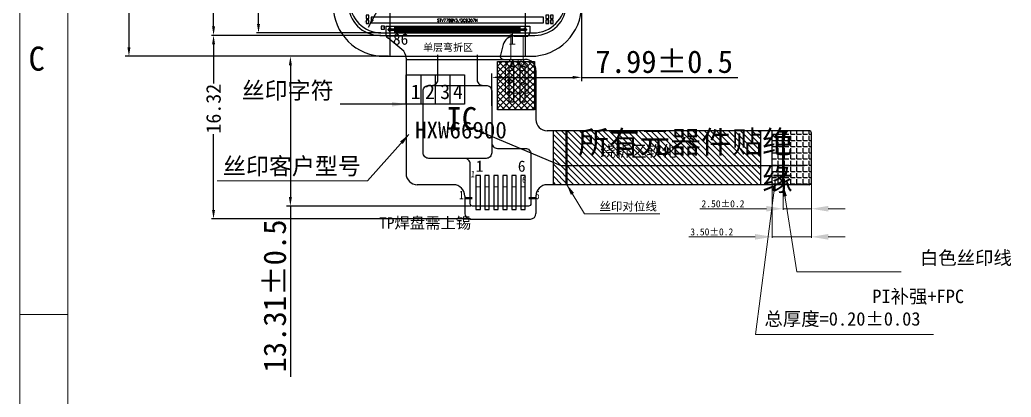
# Model space of a CAD drawing. Header units: inches. Extents: x 153 to 1143, y -4327 to -277.
# Drawn here: x 874.2 to 962.5, y -374.2 to -340.7 of the extents above; entities that cross this region are included whole.
import ezdxf

# ---------------------------------------------------------------- set-up
doc = ezdxf.new("R2010")
doc.units = ezdxf.units.IN
doc.header["$MEASUREMENT"] = 0
for name, color, linetype in [('', 7, 'Continuous'), ('COVER LENS', 6, 'Continuous'), ('dim', 4, 'Continuous'), ('din', 6, 'Continuous'), ('FPC', 50, 'Continuous'), ('GATE.drawing', 3, 'Continuous'), ('LAYOUT.drawing', 3, 'Continuous'), ('LENS', 5, 'Continuous'), ('OUTLINE.drawing', 5, 'Continuous')]:
    doc.layers.add(name, color=color, linetype=linetype)
doc.layers.add('BLU', color=2, linetype='Continuous', lineweight=5)
doc.layers.add('CoverLens', color=6, linetype='Continuous', lineweight=13)
doc.styles.add('NOTE', font='ROMANS.shx', dxfattribs={"width": 0.8, "bigfont": 'EXTFONT.shx'})
doc.styles.add('RD', font='ROMAND.shx', dxfattribs={"width": 0.8})
doc.styles.get("Standard").update_dxf_attribs({"font": 'txt', "bigfont": 'gbcbig.shx'})
doc.styles.add('STYLE1', font='SimSun.ttf')
doc.styles.add('TITLE', font='arial.ttf')
doc.styles.add('宋体', font='SimSun.ttf')
doc.styles.add('新宋体', font='NSimSun.ttf', dxfattribs={"oblique": 5})
doc.styles.add('汉字', font='SimSun.ttf')
doc.dimstyles.new('ISO-25$0', dxfattribs={"dimscale": 0.5, "dimtxt": 2, "dimasz": 3, "dimexe": 0.2, "dimexo": 0.1, "dimgap": 0.2, "dimtad": 1, "dimzin": 1, "dimdsep": 46, "dimtxsty": 'Standard', "dimcen": 2.5, "dimclrd": 3, "dimclre": 3, "dimclrt": 3, "dimadec": 0, "dimazin": 0, "dimtfac": 1, "dimtmove": 0, "dimatfit": 0, "dimfxl": 0.8, "dimlwd": 13, "dimlwe": 13, "dimarcsym": 0})
doc.dimstyles.new('ISO-25$7', dxfattribs={"dimscale": 0.5, "dimtxt": 2.5, "dimasz": 2, "dimexe": 0.65, "dimexo": 0, "dimtad": 0, "dimdsep": 46, "dimtxsty": 'TITLE', "dimcen": 1.6, "dimclrd": 7, "dimclre": 73, "dimclrt": 7, "dimazin": 0, "dimtfac": 1, "dimtofl": 0, "dimtmove": 0, "dimatfit": 0, "dimfxl": 1, "dimtolj": 1, "dimlwd": 9, "dimlwe": 9, "dimarcsym": 0})
doc.dimstyles.get("Standard").update_dxf_attribs({"dimtxt": 0.18, "dimasz": 0.18, "dimexe": 0.18, "dimexo": 0.0625, "dimgap": 0.09, "dimtad": 0, "dimtih": 1, "dimtoh": 1, "dimdec": 4, "dimzin": 0, "dimdsep": 46, "dimtxsty": 'Standard', "dimcen": 0.09, "dimadec": 0, "dimazin": 0, "dimtfac": 1, "dimtdec": 4, "dimtofl": 0, "dimtmove": 0, "dimatfit": 3, "dimfxl": 1, "dimtolj": 1, "dimtzin": 0, "dimarcsym": 0})
doc.dimstyles.new('STANDARD$7', dxfattribs={"dimtxt": 1.5, "dimasz": 1.25, "dimexe": 0.25, "dimexo": 0.25, "dimgap": 0.25, "dimtad": 0, "dimzin": 0, "dimdsep": 46, "dimtxsty": 'NOTE', "dimcen": 0.5, "dimclrd": 256, "dimclre": 5, "dimclrt": 256, "dimazin": 0, "dimtfac": 1, "dimtmove": 0, "dimatfit": 1, "dimfxl": 1, "dimtolj": 1, "dimtzin": 0, "dimarcsym": 1})
doc.dimstyles.new('YH', dxfattribs={"dimtxt": 1.2, "dimasz": 0.8, "dimexe": 0.35, "dimexo": 0.35, "dimgap": 0.3, "dimtad": 1, "dimzin": 9, "dimdsep": 46, "dimtxsty": '宋体', "dimcen": 0, "dimazin": 2, "dimtfac": 1, "dimtmove": 0, "dimatfit": 3, "dimfxl": 1, "dimarcsym": 0})

# ---------------------------------------------------------------- blocks, each defined once
blk = doc.blocks.new('*D40')
at = {"color": 3, "lineweight": -2, "transparency": 16777216}
for p, q in [((906.365, -342.063), (891.29, -342.063)), ((891.47, -342.863), (891.47, -346.33)), ((891.47, -357.578), (891.47, -350.832)), ((914.329, -358.378), (891.29, -358.378))]:
    blk.add_line(p, q, dxfattribs=at)
at = {"color": 3, "transparency": 16777216}
for points in [[(891.336, -342.863), (891.603, -342.863), (891.47, -342.063)], [(891.336, -357.578), (891.603, -357.578), (891.47, -358.378)]]:
    blk.add_solid(points, dxfattribs=at)
at = {"layer": 'Defpoints', "color": 0, "transparency": 16777216}
for p in [(906.428, -342.063), (891.47, -358.378), (914.392, -358.378)]:
    blk.add_point(p, dxfattribs=at)
at = {"color": 3, "transparency": 16777216, "insert": (891.47, -348.581), "char_height": 1.3, "attachment_point": 5, "rotation": 90, "style": '宋体'}
blk.add_mtext('\\A1;16.32', dxfattribs=at)
blk = doc.blocks.new('*D43')
at = {"color": 3, "lineweight": -2, "transparency": 16777216}
for p, q in [((906.654, -305.763), (891.29, -305.763)), ((891.47, -306.563), (891.47, -318.823)), ((891.47, -341.263), (891.47, -329.002)), ((906.365, -342.063), (891.29, -342.063))]:
    blk.add_line(p, q, dxfattribs=at)
at = {"color": 3, "transparency": 16777216}
for points in [[(891.336, -306.563), (891.603, -306.563), (891.47, -305.763)], [(891.336, -341.263), (891.603, -341.263), (891.47, -342.063)]]:
    blk.add_solid(points, dxfattribs=at)
at = {"layer": 'Defpoints', "color": 0, "transparency": 16777216}
for p in [(906.717, -305.763), (891.47, -342.063), (906.428, -342.063)]:
    blk.add_point(p, dxfattribs=at)
at = {"color": 3, "transparency": 16777216, "insert": (891.47, -323.913), "char_height": 1.3, "attachment_point": 5, "rotation": 90, "style": '宋体'}
blk.add_mtext('\\A1;{\\H0.8x;36.30%%P0.1(BL)}', dxfattribs=at)
blk = doc.blocks.new('*D44')
at = {"color": 3, "lineweight": -2, "transparency": 16777216}
for p, q in [((906.412, -305.862), (895.29, -305.862)), ((895.47, -306.662), (895.47, -320.858)), ((895.47, -341.044), (895.47, -326.848)), ((906.365, -341.844), (895.29, -341.844))]:
    blk.add_line(p, q, dxfattribs=at)
at = {"color": 3, "transparency": 16777216}
for points in [[(895.337, -306.662), (895.604, -306.662), (895.47, -305.862)], [(895.337, -341.044), (895.604, -341.044), (895.47, -341.844)]]:
    blk.add_solid(points, dxfattribs=at)
at = {"layer": 'Defpoints', "color": 0, "transparency": 16777216}
for p in [(906.474, -305.862), (895.47, -341.844), (906.428, -341.844)]:
    blk.add_point(p, dxfattribs=at)
at = {"color": 3, "transparency": 16777216, "insert": (895.47, -323.853), "char_height": 1.3, "attachment_point": 5, "rotation": 90, "style": '宋体'}
blk.add_mtext('\\A1;{\\H0.8x;35.98LCD}', dxfattribs=at)
blk = doc.blocks.new('et_pad')
at = {"layer": 'GATE.drawing', "color": 3}
blk.add_lwpolyline([(-0.125, -0.15), (0.125, -0.15), (0.125, 0.15), (-0.125, 0.15), (-0.125, -0.15)], close=True, dxfattribs=at)
blk = doc.blocks.new('plg_left')
at = {"layer": 'OUTLINE.drawing'}
blk.add_lwpolyline([(0.07863, 1.57643), (0.32863, 1.57643), (0.32863, 1.87643), (0.07863, 1.87643), (0.07863, 1.57643)], close=True, dxfattribs=at)
for p in [(0.20363, 1.72643), (0.20363, 1.27643)]:
    blk.add_blockref('et_pad', p)
at = {"rotation": 90}
blk.add_blockref('et_pad', (1.56653, 0.77143), dxfattribs=at)
blk = doc.blocks.new('plg_right')
at = {"row_count": 2, "column_count": 2, "row_spacing": 0.45, "column_spacing": 0.4}
blk.add_blockref('et_pad', (-0.04479, -0.06656), dxfattribs=at)
blk = doc.blocks.new('A$C1F9D72D8')
at = {"layer": '', "color": 4}
blk.add_lwpolyline([(-7.6775, -18.006), (7.6775, -18.006), (7.6775, -17.493), (-7.6775, -17.493)], close=True, dxfattribs=at)
at = {"layer": '', "color": 6}
for points in [[(-5.56, -18.806), (-5.49, -18.806), (-5.49, -18.406), (-5.56, -18.406)], [(-5.43, -18.806), (-5.36, -18.806), (-5.36, -18.406), (-5.43, -18.406)], [(-5.3, -18.806), (-5.23, -18.806), (-5.23, -18.406), (-5.3, -18.406)], [(-5.17, -18.806), (-5.1, -18.806), (-5.1, -18.406), (-5.17, -18.406)], [(-5.04, -18.806), (-4.97, -18.806), (-4.97, -18.406), (-5.04, -18.406)], [(-4.91, -18.806), (-4.84, -18.806), (-4.84, -18.406), (-4.91, -18.406)], [(-4.78, -18.806), (-4.71, -18.806), (-4.71, -18.406), (-4.78, -18.406)], [(-4.65, -18.806), (-4.58, -18.806), (-4.58, -18.406), (-4.65, -18.406)], [(-4.52, -18.806), (-4.45, -18.806), (-4.45, -18.406), (-4.52, -18.406)], [(-4.39, -18.806), (-4.32, -18.806), (-4.32, -18.406), (-4.39, -18.406)], [(-4.26, -18.806), (-4.19, -18.806), (-4.19, -18.406), (-4.26, -18.406)], [(-4.13, -18.806), (-4.06, -18.806), (-4.06, -18.406), (-4.13, -18.406)], [(-4, -18.806), (-3.93, -18.806), (-3.93, -18.406), (-4, -18.406)], [(-3.87, -18.806), (-3.8, -18.806), (-3.8, -18.406), (-3.87, -18.406)], [(-3.74, -18.806), (-3.67, -18.806), (-3.67, -18.406), (-3.74, -18.406)], [(-3.61, -18.806), (-3.54, -18.806), (-3.54, -18.406), (-3.61, -18.406)], [(-3.48, -18.806), (-3.41, -18.806), (-3.41, -18.406), (-3.48, -18.406)], [(-3.35, -18.806), (-3.28, -18.806), (-3.28, -18.406), (-3.35, -18.406)], [(-3.22, -18.806), (-3.15, -18.806), (-3.15, -18.406), (-3.22, -18.406)], [(-3.09, -18.806), (-3.02, -18.806), (-3.02, -18.406), (-3.09, -18.406)], [(-2.96, -18.806), (-2.89, -18.806), (-2.89, -18.406), (-2.96, -18.406)], [(-2.83, -18.806), (-2.76, -18.806), (-2.76, -18.406), (-2.83, -18.406)], [(-2.7, -18.806), (-2.63, -18.806), (-2.63, -18.406), (-2.7, -18.406)], [(-2.57, -18.806), (-2.5, -18.806), (-2.5, -18.406), (-2.57, -18.406)], [(-2.44, -18.806), (-2.37, -18.806), (-2.37, -18.406), (-2.44, -18.406)], [(-2.31, -18.806), (-2.24, -18.806), (-2.24, -18.406), (-2.31, -18.406)], [(-2.18, -18.806), (-2.11, -18.806), (-2.11, -18.406), (-2.18, -18.406)], [(-2.05, -18.806), (-1.98, -18.806), (-1.98, -18.406), (-2.05, -18.406)], [(-1.92, -18.806), (-1.85, -18.806), (-1.85, -18.406), (-1.92, -18.406)], [(-1.79, -18.806), (-1.72, -18.806), (-1.72, -18.406), (-1.79, -18.406)], [(-1.66, -18.806), (-1.59, -18.806), (-1.59, -18.406), (-1.66, -18.406)], [(-1.53, -18.806), (-1.46, -18.806), (-1.46, -18.406), (-1.53, -18.406)], [(-1.4, -18.806), (-1.33, -18.806), (-1.33, -18.406), (-1.4, -18.406)], [(-1.27, -18.806), (-1.2, -18.806), (-1.2, -18.406), (-1.27, -18.406)], [(-1.14, -18.806), (-1.07, -18.806), (-1.07, -18.406), (-1.14, -18.406)], [(-1.01, -18.806), (-0.94, -18.806), (-0.94, -18.406), (-1.01, -18.406)], [(-0.88, -18.806), (-0.81, -18.806), (-0.81, -18.406), (-0.88, -18.406)], [(-0.75, -18.806), (-0.68, -18.806), (-0.68, -18.406), (-0.75, -18.406)], [(-0.62, -18.806), (-0.55, -18.806), (-0.55, -18.406), (-0.62, -18.406)], [(-0.49, -18.806), (-0.42, -18.806), (-0.42, -18.406), (-0.49, -18.406)], [(-0.36, -18.806), (-0.29, -18.806), (-0.29, -18.406), (-0.36, -18.406)], [(-0.23, -18.806), (-0.16, -18.806), (-0.16, -18.406), (-0.23, -18.406)], [(-0.1, -18.806), (-0.03, -18.806), (-0.03, -18.406), (-0.1, -18.406)], [(0.03, -18.806), (0.1, -18.806), (0.1, -18.406), (0.03, -18.406)], [(0.16, -18.806), (0.23, -18.806), (0.23, -18.406), (0.16, -18.406)], [(0.29, -18.806), (0.36, -18.806), (0.36, -18.406), (0.29, -18.406)], [(0.42, -18.806), (0.49, -18.806), (0.49, -18.406), (0.42, -18.406)], [(0.55, -18.806), (0.62, -18.806), (0.62, -18.406), (0.55, -18.406)], [(0.68, -18.806), (0.75, -18.806), (0.75, -18.406), (0.68, -18.406)], [(0.81, -18.806), (0.88, -18.806), (0.88, -18.406), (0.81, -18.406)], [(0.94, -18.806), (1.01, -18.806), (1.01, -18.406), (0.94, -18.406)], [(1.07, -18.806), (1.14, -18.806), (1.14, -18.406), (1.07, -18.406)], [(1.2, -18.806), (1.27, -18.806), (1.27, -18.406), (1.2, -18.406)], [(1.33, -18.806), (1.4, -18.806), (1.4, -18.406), (1.33, -18.406)], [(1.46, -18.806), (1.53, -18.806), (1.53, -18.406), (1.46, -18.406)], [(1.59, -18.806), (1.66, -18.806), (1.66, -18.406), (1.59, -18.406)], [(1.72, -18.806), (1.79, -18.806), (1.79, -18.406), (1.72, -18.406)], [(1.85, -18.806), (1.92, -18.806), (1.92, -18.406), (1.85, -18.406)], [(1.98, -18.806), (2.05, -18.806), (2.05, -18.406), (1.98, -18.406)], [(2.11, -18.806), (2.18, -18.806), (2.18, -18.406), (2.11, -18.406)], [(2.24, -18.806), (2.31, -18.806), (2.31, -18.406), (2.24, -18.406)], [(2.37, -18.806), (2.44, -18.806), (2.44, -18.406), (2.37, -18.406)], [(2.5, -18.806), (2.57, -18.806), (2.57, -18.406), (2.5, -18.406)], [(2.63, -18.806), (2.7, -18.806), (2.7, -18.406), (2.63, -18.406)], [(2.76, -18.806), (2.83, -18.806), (2.83, -18.406), (2.76, -18.406)], [(2.89, -18.806), (2.96, -18.806), (2.96, -18.406), (2.89, -18.406)], [(3.02, -18.806), (3.09, -18.806), (3.09, -18.406), (3.02, -18.406)], [(3.15, -18.806), (3.22, -18.806), (3.22, -18.406), (3.15, -18.406)], [(3.28, -18.806), (3.35, -18.806), (3.35, -18.406), (3.28, -18.406)], [(3.41, -18.806), (3.48, -18.806), (3.48, -18.406), (3.41, -18.406)], [(3.54, -18.806), (3.61, -18.806), (3.61, -18.406), (3.54, -18.406)], [(3.67, -18.806), (3.74, -18.806), (3.74, -18.406), (3.67, -18.406)], [(3.8, -18.806), (3.87, -18.806), (3.87, -18.406), (3.8, -18.406)], [(3.93, -18.806), (4, -18.806), (4, -18.406), (3.93, -18.406)], [(4.06, -18.806), (4.13, -18.806), (4.13, -18.406), (4.06, -18.406)], [(4.19, -18.806), (4.26, -18.806), (4.26, -18.406), (4.19, -18.406)], [(4.32, -18.806), (4.39, -18.806), (4.39, -18.406), (4.32, -18.406)], [(4.45, -18.806), (4.52, -18.806), (4.52, -18.406), (4.45, -18.406)], [(4.58, -18.806), (4.65, -18.806), (4.65, -18.406), (4.58, -18.406)], [(4.71, -18.806), (4.78, -18.806), (4.78, -18.406), (4.71, -18.406)], [(4.84, -18.806), (4.91, -18.806), (4.91, -18.406), (4.84, -18.406)], [(4.97, -18.806), (5.04, -18.806), (5.04, -18.406), (4.97, -18.406)], [(5.1, -18.806), (5.17, -18.806), (5.17, -18.406), (5.1, -18.406)], [(5.23, -18.806), (5.3, -18.806), (5.3, -18.406), (5.23, -18.406)], [(5.36, -18.806), (5.43, -18.806), (5.43, -18.406), (5.36, -18.406)], [(5.49, -18.806), (5.56, -18.806), (5.56, -18.406), (5.49, -18.406)]]:
    blk.add_lwpolyline(points, close=True, dxfattribs=at)
at = {"layer": 'LAYOUT.drawing', "color": 6}
blk.add_line((-6.7446, -18.906), (6.7446, -18.906), dxfattribs=at)
for centre, start, end in [((-6.7446, -16.056), 180, 270), ((6.7446, -16.056), 270, 0)]:
    blk.add_arc(centre, 2.85, start, end, dxfattribs=at)
at = {"layer": 'OUTLINE.drawing', "color": 6}
for points in [[(-5.96, -18.456), (-6.06, -18.456), (-6.06, -18.556), (-6.16, -18.556), (-6.16, -18.656), (-6.06, -18.656), (-6.06, -18.756), (-5.96, -18.756), (-5.96, -18.656), (-5.56, -18.656), (-5.56, -18.556), (-5.96, -18.556), (-5.96, -18.456)], [(5.96, -18.456), (6.06, -18.456), (6.06, -18.556), (6.16, -18.556), (6.16, -18.656), (6.06, -18.656), (6.06, -18.756), (5.96, -18.756), (5.96, -18.656), (5.56, -18.656), (5.56, -18.556), (5.96, -18.556), (5.96, -18.456)]]:
    blk.add_lwpolyline(points, close=True, dxfattribs=at)
at = {"color": 6}
for name, p in [('plg_left', (-8.20613, -19.20243)), ('plg_right', (8.04729, -17.85944))]:
    blk.add_blockref(name, p, dxfattribs=at)
at = {"layer": '', "color": 0, "char_height": 1, "width": 0.3898545, "attachment_point": 1}
for s, insert in [('{\\fSimSun|b0|i0|c134|p2;86}', (-5.73296, -18.95543)), ('{\\fSimSun|b0|i0|c134|p2;1}', (4.53408, -18.95543))]:
    blk.add_mtext(s, dxfattribs=dict(at, insert=insert))
at = {"color": 6, "linetype": 'Continuous', "attachment_point": 1}
for s, insert, char_height in [('{\\C1;STV7789V3/}GC9307N', (-1.80792, -17.65838), 0.25), ('\\fMicrosoft YaHei|b0|i0|c134|p0;VCOM', (-8.28665, -17.86192), 0.13), ('\\fMicrosoft YaHei|b0|i0|c134|p0;sw', (-6.74904, -18.35009), 0.13), ('\\fMicrosoft YaHei|b0|i0|c134|p0;DR', (7.89102, -17.86605), 0.13), ('\\fMicrosoft YaHei|b0|i0|c134|p0;DB', (8.29419, -17.85954), 0.13)]:
    blk.add_mtext(s, dxfattribs=dict(at, insert=insert, char_height=char_height))
blk = doc.blocks.new('A$C39B32D12')
at = {"layer": 'BLU', "color": 0, "lineweight": 5}
for p, q in [((-0.3, 3.056), (-0.3, 5.13)), ((0.8, 3.056), (0.8, 5.13)), ((-0.638, 2.586), (-0.512, 2.74)), ((1.138, 2.586), (0.912, 2.74)), ((-0.75, 2.27), (-0.75, 0)), ((-0.45, 1.2), (-0.45, 2)), ((-0.45, 2), (-0.05, 2)), ((-0.05, 2), (-0.05, 1.2)), ((0.55, 2), (0.95, 2)), ((0.55, 1), (0.55, 2)), ((0.95, 2), (0.95, 1)), ((1.25, 2.27), (1.25, 0)), ((-0.45, 0.9), (-0.45, 0.15)), ((-0.05, 0.9), (-0.05, 0.15)), ((0.55, 0.15), (0.55, 0.7)), ((0.875, 0), (1.25, 0)), ((0.95, 0.7), (0.95, 0.15)), ((-0.75, 0), (-0.375, 0))]:
    blk.add_line(p, q, dxfattribs=at)
at = {"layer": 'BLU', "color": 0, "lineweight": 5, "ltscale": 2}
blk.add_lwpolyline([(0.625, 0), (-0.125, 0)], dxfattribs=at)
at = {"layer": 'BLU', "color": 0, "lineweight": 5}
for centre in [(-0.25, 1.05), (0.75, 0.85)]:
    blk.add_circle(centre, 0.125, dxfattribs=at)
for centre, radius, start, end in [((-0.913, 3.239), 0.64, 308.80342, 343.36404), ((1.3, 3.056), 0.5, 180, 219.15389), ((-0.25, 2.27), 0.5, 140.84611, 180), ((0.75, 2.27), 0.5, 0, 39.15389), ((-0.25, 1.05), 0.25, 143.1301, 216.8699), ((-0.25, 1.05), 0.25, 323.1301, 36.8699), ((0.75, 0.85), 0.25, 143.1301, 216.8699), ((0.75, 0.85), 0.25, 323.1301, 36.8699), ((-0.25, 0), 0.25, 143.1301, 180), ((-0.25, 0), 0.125, 0, 180), ((-0.25, 0), 0.25, 0, 36.8699), ((0.75, 0), 0.25, 143.1301, 180), ((0.75, 0), 0.125, 0, 180), ((0.75, 0), 0.25, 0, 36.8699)]:
    blk.add_arc(centre, radius, start, end, dxfattribs=at)
at = {"layer": 'BLU', "color": 0, "lineweight": 5, "style": '宋体'}
for s, p in [('A', (-0.356, 2.255)), ('K', (0.263, 2.252))]:
    blk.add_text(s, height=0.694, dxfattribs=at).set_placement(p)
blk = doc.blocks.new('A$C644366BB')
at = {"color": 0}
blk.add_line((-6.9, -19.125), (6.9, -19.125), dxfattribs=at)
for centre, start, end in [((-6.9, -16.325), 180, 270), ((6.9, -16.325), 270, 0)]:
    blk.add_arc(centre, 2.8, start, end, dxfattribs=at)
blk = doc.blocks.new('*D36')
at = {"layer": 'Defpoints', "color": 0, "transparency": 16777216}
for p in [(941.172, -355.338), (944.672, -355.146), (944.672, -359.977)]:
    blk.add_point(p, dxfattribs=at)
at = {"layer": 'dim', "color": 3, "lineweight": 13, "transparency": 16777216}
for p, q in [((941.172, -355.388), (941.172, -360.077)), ((944.672, -355.196), (944.672, -360.077)), ((939.672, -359.977), (933.755, -359.977)), ((944.672, -359.977), (941.172, -359.977)), ((946.172, -359.977), (947.672, -359.977))]:
    blk.add_line(p, q, dxfattribs=at)
at = {"layer": 'dim', "color": 3, "transparency": 16777216}
for points in [[(939.672, -359.727), (939.672, -360.227), (941.172, -359.977)], [(946.172, -359.727), (946.172, -360.227), (944.672, -359.977)]]:
    blk.add_solid(points, dxfattribs=at)
at = {"layer": 'dim', "color": 3, "transparency": 16777216, "insert": (935.812, -359.54), "char_height": 1, "attachment_point": 5, "style": '宋体'}
blk.add_mtext('{\\H0.625x;3.50%%P0.2}', dxfattribs=at)
blk = doc.blocks.new('*D37')
at = {"layer": 'Defpoints', "color": 0, "transparency": 16777216}
for p in [(942.172, -355.338), (944.672, -355.146), (944.672, -357.478)]:
    blk.add_point(p, dxfattribs=at)
at = {"layer": 'dim', "color": 3, "lineweight": 13, "transparency": 16777216}
for p, q in [((942.172, -355.388), (942.172, -357.578)), ((944.672, -355.196), (944.672, -357.578)), ((940.672, -357.478), (934.747, -357.478)), ((944.672, -357.478), (942.172, -357.478)), ((946.172, -357.478), (947.672, -357.478))]:
    blk.add_line(p, q, dxfattribs=at)
at = {"layer": 'dim', "color": 3, "transparency": 16777216}
for points in [[(940.672, -357.228), (940.672, -357.728), (942.172, -357.478)], [(946.172, -357.228), (946.172, -357.728), (944.672, -357.478)]]:
    blk.add_solid(points, dxfattribs=at)
at = {"layer": 'dim', "color": 3, "transparency": 16777216, "insert": (936.808, -357.041), "char_height": 1, "attachment_point": 5, "style": '宋体'}
blk.add_mtext('{\\H0.625x;2.50%%P0.2}', dxfattribs=at)
blk = doc.blocks.new('*D55')
at = {"layer": 'Defpoints', "color": 0, "transparency": 16777216}
for p in [(907.439, -301.953), (883.941, -343.923), (907.4, -343.923)]:
    blk.add_point(p, dxfattribs=at)
at = {"layer": 'dim', "color": 0, "lineweight": -2, "transparency": 16777216}
for p, q in [((907.089, -301.953), (883.591, -301.953)), ((883.941, -302.753), (883.941, -343.123)), ((907.05, -343.923), (883.591, -343.923))]:
    blk.add_line(p, q, dxfattribs=at)
at = {"layer": 'dim', "color": 0, "transparency": 16777216}
for points in [[(883.807, -302.753), (884.074, -302.753), (883.941, -301.953)], [(883.807, -343.123), (884.074, -343.123), (883.941, -343.923)]]:
    blk.add_solid(points, dxfattribs=at)
at = {"layer": 'dim', "color": 0, "transparency": 16777216, "insert": (882.563, -322.938), "char_height": 2, "attachment_point": 5, "rotation": 90, "style": '宋体'}
blk.add_mtext('41.97%%P0.05 OD', dxfattribs=at)
blk = doc.blocks.new('*D58')
at = {"layer": 'Defpoints', "color": 0, "transparency": 16777216}
for p in [(907.4, -343.923), (898.309, -357.238), (914.713, -357.238)]:
    blk.add_point(p, dxfattribs=at)
at = {"layer": 'dim', "color": 0, "lineweight": -2, "transparency": 16777216}
for p, q in [((907.05, -343.923), (897.959, -343.923)), ((898.309, -344.723), (898.309, -356.438)), ((914.363, -357.238), (897.959, -357.238)), ((898.309, -357.238), (898.309, -372.436))]:
    blk.add_line(p, q, dxfattribs=at)
at = {"layer": 'dim', "color": 0, "transparency": 16777216}
for points in [[(898.175, -344.723), (898.442, -344.723), (898.309, -343.923)], [(898.175, -356.438), (898.442, -356.438), (898.309, -357.238)]]:
    blk.add_solid(points, dxfattribs=at)
at = {"layer": 'dim', "color": 0, "transparency": 16777216, "insert": (896.931, -365.237), "char_height": 2, "attachment_point": 5, "rotation": 90, "style": '宋体'}
blk.add_mtext('13.31%%P0.5', dxfattribs=at)
blk = doc.blocks.new('*D59')
at = {"layer": 'Defpoints', "color": 0, "transparency": 16777216}
for p in [(924.221, -337.375), (924.221, -345.794), (916.23, -348.67)]:
    blk.add_point(p, dxfattribs=at)
at = {"layer": 'dim', "color": 0, "lineweight": -2, "transparency": 16777216}
for p, q in [((924.221, -337.725), (924.221, -346.144)), ((916.23, -348.32), (916.23, -345.444)), ((917.03, -345.794), (923.421, -345.794)), ((924.221, -345.794), (938.135, -345.794))]:
    blk.add_line(p, q, dxfattribs=at)
at = {"layer": 'dim', "color": 0, "transparency": 16777216}
for points in [[(917.03, -345.661), (917.03, -345.928), (916.23, -345.794)], [(923.421, -345.661), (923.421, -345.928), (924.221, -345.794)]]:
    blk.add_solid(points, dxfattribs=at)
at = {"layer": 'dim', "color": 0, "transparency": 16777216, "insert": (931.578, -344.416), "char_height": 2, "attachment_point": 5, "style": '宋体'}
blk.add_mtext('7.99%%P0.5', dxfattribs=at)

msp = doc.modelspace()

# ---------------------------------------------------------------- hatches: boundary and pattern name
h = msp.add_hatch()
h.set_pattern_fill('ANSI37', color=2, scale=3, style=0)
h.set_pattern_definition([(45, (185.93477, 93.76116), (-0.26516504, 0.26516504), []), (135, (185.93477, 93.76116), (-0.26516504, -0.26516504), [])])
h.paths.add_polyline_path([(920.044, -344.385), (916.742, -344.385), (916.742, -348.67), (920.044, -348.67)])
h = msp.add_hatch()
h.set_pattern_fill('ANGLE', color=4, scale=2, style=0)
h.set_pattern_definition([(0, (697.5324, -2.15337), (0, 0.55), [0.4, -0.15]), (90, (697.5324, -2.15337), (-0.55, 3e-17), [0.4, -0.15])])
h.paths.add_polyline_path([(944.472, -350.546, -0.414214), (944.672, -350.746), (944.672, -355.146, -0.414214), (944.472, -355.346), (941.172, -355.346), (941.172, -350.546)])
at = {"layer": 'din'}
h = msp.add_hatch(dxfattribs=at)
h.set_pattern_fill('ANSI31', color=30, scale=3, style=0)
h.set_pattern_definition([(135, (1191.1174, 2.32987), (0.26516504, 0.26516504), [])])
h.paths.add_polyline_path([(940.172, -350.546), (940.172, -355.346), (921.681, -355.346), (921.681, -350.546)])
h.paths.add_polyline_path([(933.115, -351.608), (925.638, -351.608), (925.638, -353.419), (933.115, -353.419)], flags=24)

# ---------------------------------------------------------------- linework, layer by layer
at = {"layer": '', "color": 0}
for p, q in [((909.906, -345.583), (909.906, -348.183)), ((911.206, -345.583), (911.206, -348.183)), ((912.506, -345.583), (912.506, -348.183))]:
    msp.add_line(p, q, dxfattribs=at)
at = {"layer": '', "color": 6}
for points in [[(917.766, -344.791), (918.166, -344.791), (918.166, -347.991), (917.766, -347.991)], [(918.766, -344.791), (919.166, -344.791), (919.166, -347.991), (918.766, -347.991)]]:
    msp.add_lwpolyline(points, close=True, dxfattribs=at)
at = {"layer": '', "color": 0}
msp.add_lwpolyline([(908.606, -345.583), (913.806, -345.583), (913.806, -348.183), (908.606, -348.183)], close=True, dxfattribs=at)
at = {"lineweight": 0}
for p, q in [((874.229, -456.739), (874.229, -277.021)), ((878.508, -452.46), (878.508, -281.3)), ((878.508, -281.3), (878.508, -452.46)), ((878.508, -366.88), (874.229, -366.88)), ((876.932, -366.88), (874.229, -366.88)), ((878.365, -366.88), (876.932, -366.88))]:
    msp.add_line(p, q, dxfattribs=at)
at = {"color": 2}
msp.add_lwpolyline([(920.044, -348.67), (916.742, -348.67), (916.742, -344.385), (920.044, -344.385)], close=True, dxfattribs=at)
at = {"const_width": 0.2}
msp.add_lwpolyline([(922.872, -350.546), (922.872, -355.346)], dxfattribs=at)
at = {"color": 4}
msp.add_lwpolyline([(941.172, -355.346), (941.172, -350.546)], dxfattribs=at)
at = {"color": 0, "const_width": 0.2}
for points in [[(942.172, -355.346), (942.172, -350.546)], [(914.514, -356.532), (913.822, -356.532)], [(919.514, -356.532), (920.166, -356.532)]]:
    msp.add_lwpolyline(points, dxfattribs=at)
at = {"color": 1}
for points in [[(914.814, -357.532), (915.214, -357.532), (915.214, -354.532), (914.814, -354.532)], [(915.614, -357.532), (916.014, -357.532), (916.014, -354.532), (915.614, -354.532)], [(916.414, -357.532), (916.814, -357.532), (916.814, -354.532), (916.414, -354.532)], [(917.214, -357.532), (917.614, -357.532), (917.614, -354.532), (917.214, -354.532)], [(918.014, -357.532), (918.414, -357.532), (918.414, -354.532), (918.014, -354.532)], [(918.814, -357.532), (919.214, -357.532), (919.214, -354.532), (918.814, -354.532)]]:
    msp.add_lwpolyline(points, close=True, dxfattribs=at)
at = {"layer": 'BLU', "color": 0, "lineweight": 5}
for p, q in [((917.466, -344.921), (917.466, -347.191)), ((917.578, -344.605), (917.704, -344.451)), ((919.354, -344.605), (919.128, -344.451)), ((919.466, -344.921), (919.466, -347.191)), ((917.766, -345.991), (917.766, -345.191)), ((917.766, -345.191), (918.166, -345.191)), ((918.166, -345.191), (918.166, -345.991)), ((918.766, -345.191), (919.166, -345.191)), ((918.766, -346.191), (918.766, -345.191)), ((919.166, -345.191), (919.166, -346.191)), ((917.766, -346.291), (917.766, -347.041)), ((918.166, -346.291), (918.166, -347.041)), ((918.766, -347.041), (918.766, -346.491)), ((919.166, -346.491), (919.166, -347.041)), ((917.466, -347.191), (917.841, -347.191)), ((919.091, -347.191), (919.466, -347.191))]:
    msp.add_line(p, q, dxfattribs=at)
at = {"layer": 'BLU', "color": 0, "lineweight": 5, "ltscale": 2}
msp.add_lwpolyline([(918.841, -347.191), (918.091, -347.191)], dxfattribs=at)
at = {"layer": 'BLU', "color": 0, "lineweight": 5}
for centre in [(917.966, -346.141), (918.966, -346.341)]:
    msp.add_circle(centre, 0.125, dxfattribs=at)
for centre, radius, start, end in [((917.966, -344.921), 0.5, 140.84611, 180), ((917.303, -343.952), 0.64, 308.80342, 343.36404), ((919.516, -344.135), 0.5, 180, 219.15389), ((918.966, -344.921), 0.5, 0, 39.15389), ((917.966, -346.141), 0.25, 143.1301, 216.8699), ((917.966, -346.141), 0.25, 323.1301, 36.8699), ((918.966, -346.341), 0.25, 143.1301, 216.8699), ((918.966, -346.341), 0.25, 323.1301, 36.8699), ((917.966, -347.191), 0.25, 143.1301, 180), ((917.966, -347.191), 0.125, 0, 180), ((917.966, -347.191), 0.25, 0, 36.8699), ((918.966, -347.191), 0.25, 143.1301, 180), ((918.966, -347.191), 0.125, 0, 180), ((918.966, -347.191), 0.25, 0, 36.8699)]:
    msp.add_arc(centre, radius, start, end, dxfattribs=at)
at = {"layer": 'COVER LENS'}
for p, q in [((907.151, -339.284), (907.151, -343.923)), ((919.2, -339.284), (919.2, -343.923))]:
    msp.add_line(p, q, dxfattribs=at)
at = {"layer": 'CoverLens', "lineweight": -3}
msp.add_lwpolyline([(919.691, -301.953), (906.661, -301.953, 0.414214), (902.131, -306.483), (902.131, -339.393, 0.414214), (906.661, -343.923), (919.691, -343.923, 0.414214), (924.221, -339.393), (924.221, -306.483, 0.414214)], format="xyb", close=True, dxfattribs=at)
at = {"layer": 'din', "color": 30}
for p, q in [((906.797, -341.244), (919.617, -341.244)), ((906.797, -341.244), (906.797, -341.905)), ((919.617, -341.244), (919.617, -341.844)), ((918.232, -342.144), (906.858, -342.144)), ((908.236, -343.309), (906.983, -342.294)), ((918.218, -342.144), (919.317, -342.144)), ((917.255, -342.877), (916.995, -343.814)), ((908.606, -344.086), (908.606, -354.346)), ((908.606, -344.194), (917.547, -344.194)), ((917.285, -344.194), (919.166, -344.194)), ((920.166, -345.194), (920.166, -349.546)), ((944.472, -350.546), (921.166, -350.546)), ((921.681, -350.546), (921.681, -355.346)), ((944.672, -355.146), (944.672, -350.746)), ((912.822, -355.346), (909.606, -355.346)), ((944.472, -355.346), (921.166, -355.346)), ((913.822, -356.346), (913.822, -357.896)), ((920.166, -356.346), (920.166, -357.896)), ((914.322, -358.396), (919.666, -358.396))]:
    msp.add_line(p, q, dxfattribs=at)
for points in [[(907.212, -341.694), (907.112, -341.694), (907.112, -341.394), (907.212, -341.394)], [(907.612, -341.344), (907.682, -341.344), (907.682, -341.844), (907.612, -341.844)], [(907.742, -341.344), (907.812, -341.344), (907.812, -341.844), (907.742, -341.844)], [(907.872, -341.344), (907.942, -341.344), (907.942, -341.844), (907.872, -341.844)], [(908.002, -341.344), (908.072, -341.344), (908.072, -341.844), (908.002, -341.844)], [(908.132, -341.344), (908.202, -341.344), (908.202, -341.844), (908.132, -341.844)], [(908.262, -341.344), (908.332, -341.344), (908.332, -341.844), (908.262, -341.844)], [(908.392, -341.344), (908.462, -341.344), (908.462, -341.844), (908.392, -341.844)], [(908.522, -341.344), (908.592, -341.344), (908.592, -341.844), (908.522, -341.844)], [(908.652, -341.344), (908.722, -341.344), (908.722, -341.844), (908.652, -341.844)], [(908.782, -341.344), (908.852, -341.344), (908.852, -341.844), (908.782, -341.844)], [(908.912, -341.344), (908.982, -341.344), (908.982, -341.844), (908.912, -341.844)], [(909.042, -341.344), (909.112, -341.344), (909.112, -341.844), (909.042, -341.844)], [(909.172, -341.344), (909.242, -341.344), (909.242, -341.844), (909.172, -341.844)], [(909.302, -341.344), (909.372, -341.344), (909.372, -341.844), (909.302, -341.844)], [(909.432, -341.344), (909.502, -341.344), (909.502, -341.844), (909.432, -341.844)], [(909.562, -341.344), (909.632, -341.344), (909.632, -341.844), (909.562, -341.844)], [(909.692, -341.344), (909.762, -341.344), (909.762, -341.844), (909.692, -341.844)], [(909.822, -341.344), (909.892, -341.344), (909.892, -341.844), (909.822, -341.844)], [(909.952, -341.344), (910.022, -341.344), (910.022, -341.844), (909.952, -341.844)], [(910.082, -341.344), (910.152, -341.344), (910.152, -341.844), (910.082, -341.844)], [(910.212, -341.344), (910.282, -341.344), (910.282, -341.844), (910.212, -341.844)], [(910.342, -341.344), (910.412, -341.344), (910.412, -341.844), (910.342, -341.844)], [(910.472, -341.344), (910.542, -341.344), (910.542, -341.844), (910.472, -341.844)], [(910.602, -341.344), (910.672, -341.344), (910.672, -341.844), (910.602, -341.844)], [(910.732, -341.344), (910.802, -341.344), (910.802, -341.844), (910.732, -341.844)], [(910.862, -341.344), (910.932, -341.344), (910.932, -341.844), (910.862, -341.844)], [(910.992, -341.344), (911.062, -341.344), (911.062, -341.844), (910.992, -341.844)], [(911.122, -341.344), (911.192, -341.344), (911.192, -341.844), (911.122, -341.844)], [(911.252, -341.344), (911.322, -341.344), (911.322, -341.844), (911.252, -341.844)], [(911.382, -341.344), (911.452, -341.344), (911.452, -341.844), (911.382, -341.844)], [(911.512, -341.344), (911.582, -341.344), (911.582, -341.844), (911.512, -341.844)], [(911.642, -341.344), (911.712, -341.344), (911.712, -341.844), (911.642, -341.844)], [(911.772, -341.344), (911.842, -341.344), (911.842, -341.844), (911.772, -341.844)], [(911.902, -341.344), (911.972, -341.344), (911.972, -341.844), (911.902, -341.844)], [(912.032, -341.344), (912.102, -341.344), (912.102, -341.844), (912.032, -341.844)], [(912.162, -341.344), (912.232, -341.344), (912.232, -341.844), (912.162, -341.844)], [(912.292, -341.344), (912.362, -341.344), (912.362, -341.844), (912.292, -341.844)], [(912.422, -341.344), (912.492, -341.344), (912.492, -341.844), (912.422, -341.844)], [(912.552, -341.344), (912.622, -341.344), (912.622, -341.844), (912.552, -341.844)], [(912.682, -341.344), (912.752, -341.344), (912.752, -341.844), (912.682, -341.844)], [(912.812, -341.344), (912.882, -341.344), (912.882, -341.844), (912.812, -341.844)], [(912.942, -341.344), (913.012, -341.344), (913.012, -341.844), (912.942, -341.844)], [(913.072, -341.344), (913.142, -341.344), (913.142, -341.844), (913.072, -341.844)], [(913.202, -341.344), (913.272, -341.344), (913.272, -341.844), (913.202, -341.844)], [(913.332, -341.344), (913.402, -341.344), (913.402, -341.844), (913.332, -341.844)], [(913.462, -341.344), (913.532, -341.344), (913.532, -341.844), (913.462, -341.844)], [(913.592, -341.344), (913.662, -341.344), (913.662, -341.844), (913.592, -341.844)], [(913.722, -341.344), (913.792, -341.344), (913.792, -341.844), (913.722, -341.844)], [(913.852, -341.344), (913.922, -341.344), (913.922, -341.844), (913.852, -341.844)], [(913.982, -341.344), (914.052, -341.344), (914.052, -341.844), (913.982, -341.844)], [(914.112, -341.344), (914.182, -341.344), (914.182, -341.844), (914.112, -341.844)], [(914.242, -341.344), (914.312, -341.344), (914.312, -341.844), (914.242, -341.844)], [(914.372, -341.344), (914.442, -341.344), (914.442, -341.844), (914.372, -341.844)], [(914.502, -341.344), (914.572, -341.344), (914.572, -341.844), (914.502, -341.844)], [(914.632, -341.344), (914.702, -341.344), (914.702, -341.844), (914.632, -341.844)], [(914.762, -341.344), (914.832, -341.344), (914.832, -341.844), (914.762, -341.844)], [(914.892, -341.344), (914.962, -341.344), (914.962, -341.844), (914.892, -341.844)], [(915.022, -341.344), (915.092, -341.344), (915.092, -341.844), (915.022, -341.844)], [(915.152, -341.344), (915.222, -341.344), (915.222, -341.844), (915.152, -341.844)], [(915.282, -341.344), (915.352, -341.344), (915.352, -341.844), (915.282, -341.844)], [(915.412, -341.344), (915.482, -341.344), (915.482, -341.844), (915.412, -341.844)], [(915.542, -341.344), (915.612, -341.344), (915.612, -341.844), (915.542, -341.844)], [(915.672, -341.344), (915.742, -341.344), (915.742, -341.844), (915.672, -341.844)], [(915.802, -341.344), (915.872, -341.344), (915.872, -341.844), (915.802, -341.844)], [(915.932, -341.344), (916.002, -341.344), (916.002, -341.844), (915.932, -341.844)], [(916.062, -341.344), (916.132, -341.344), (916.132, -341.844), (916.062, -341.844)], [(916.192, -341.344), (916.262, -341.344), (916.262, -341.844), (916.192, -341.844)], [(916.322, -341.344), (916.392, -341.344), (916.392, -341.844), (916.322, -341.844)], [(916.452, -341.344), (916.522, -341.344), (916.522, -341.844), (916.452, -341.844)], [(916.582, -341.344), (916.652, -341.344), (916.652, -341.844), (916.582, -341.844)], [(916.712, -341.344), (916.782, -341.344), (916.782, -341.844), (916.712, -341.844)], [(916.842, -341.344), (916.912, -341.344), (916.912, -341.844), (916.842, -341.844)], [(916.972, -341.344), (917.042, -341.344), (917.042, -341.844), (916.972, -341.844)], [(917.102, -341.344), (917.172, -341.344), (917.172, -341.844), (917.102, -341.844)], [(917.232, -341.344), (917.302, -341.344), (917.302, -341.844), (917.232, -341.844)], [(917.362, -341.344), (917.432, -341.344), (917.432, -341.844), (917.362, -341.844)], [(917.492, -341.344), (917.562, -341.344), (917.562, -341.844), (917.492, -341.844)], [(917.622, -341.344), (917.692, -341.344), (917.692, -341.844), (917.622, -341.844)], [(917.752, -341.344), (917.822, -341.344), (917.822, -341.844), (917.752, -341.844)], [(917.882, -341.344), (917.952, -341.344), (917.952, -341.844), (917.882, -341.844)], [(918.012, -341.344), (918.082, -341.344), (918.082, -341.844), (918.012, -341.844)], [(918.142, -341.344), (918.212, -341.344), (918.212, -341.844), (918.142, -341.844)], [(918.272, -341.344), (918.342, -341.344), (918.342, -341.844), (918.272, -341.844)], [(918.402, -341.344), (918.472, -341.344), (918.472, -341.844), (918.402, -341.844)], [(918.532, -341.344), (918.602, -341.344), (918.602, -341.844), (918.532, -341.844)], [(918.662, -341.344), (918.732, -341.344), (918.732, -341.844), (918.662, -341.844)], [(919.232, -341.694), (919.132, -341.694), (919.132, -341.394), (919.232, -341.394)]]:
    msp.add_lwpolyline(points, close=True, dxfattribs=at)
for points in [[(907.612, -341.594), (907.012, -341.594), (907.012, -341.494), (907.612, -341.494)], [(918.732, -341.594), (919.332, -341.594), (919.332, -341.494), (918.732, -341.494)], [(940.172, -355.346), (940.172, -350.546)]]:
    msp.add_lwpolyline(points, dxfattribs=at)
for centre, radius, start, end in [((907.297, -341.905), 0.5, 180, 230.99449), ((918.218, -343.144), 1, 90, 164.52941), ((919.317, -341.844), 0.3, 270, 360), ((907.606, -344.086), 1, 0, 50.99449), ((917.285, -343.894), 0.3, 164.52941, 270), ((919.166, -345.194), 1, 0, 90), ((921.166, -349.546), 1, 180, 270), ((944.472, -350.746), 0.2, 360, 90), ((909.606, -354.346), 1, 180, 270), ((912.822, -356.346), 1, 0, 90), ((921.166, -356.346), 1, 90, 180), ((944.472, -355.146), 0.2, 270, 0), ((914.322, -357.896), 0.5, 180, 270), ((919.666, -357.896), 0.5, 270, 0)]:
    msp.add_arc(centre, radius, start, end, dxfattribs=at)
at = {"layer": 'FPC'}
msp.add_lwpolyline([(914.93, -343.784), (914.93, -346.004, 0.414214), (915.43, -346.504), (915.73, -346.504, -0.414214), (916.23, -347.004), (916.23, -351.609, 0.414214), (916.73, -352.109), (919.214, -352.109, -0.414214), (919.714, -352.609), (919.714, -357.038, -0.414214), (919.514, -357.238), (914.514, -357.238, -0.414214), (914.314, -357.038), (914.314, -353.504, 0.414214), (913.814, -353.004), (910.63, -353.004, -0.414214), (910.13, -352.504), (910.13, -347.004, -0.414214), (910.63, -346.504), (910.93, -346.504, 0.414214), (911.43, -346.004), (911.43, -343.784)], format="xyb", dxfattribs=at)
msp.add_lwpolyline([(916.23, -347.004), (916.23, -352.504, -0.414214), (915.73, -353.004), (910.63, -353.004, -0.414214), (910.13, -352.504), (910.13, -347.004, -0.414214), (910.63, -346.504), (915.73, -346.504, -0.414214)], format="xyb", close=True, dxfattribs=at)
at = {"layer": 'FPC', "lineweight": 5}
for points in [[(914.814, -355.538), (915.214, -355.538), (915.214, -357.238), (914.814, -357.238)], [(915.614, -355.538), (916.014, -355.538), (916.014, -357.238), (915.614, -357.238)], [(916.414, -355.538), (916.814, -355.538), (916.814, -357.238), (916.414, -357.238)], [(917.214, -355.538), (917.614, -355.538), (917.614, -357.238), (917.214, -357.238)], [(918.014, -355.538), (918.414, -355.538), (918.414, -357.238), (918.014, -357.238)], [(918.814, -355.538), (919.214, -355.538), (919.214, -357.238), (918.814, -357.238)]]:
    msp.add_lwpolyline(points, close=True, dxfattribs=at)

# ---------------------------------------------------------------- block references
at = {"layer": '', "color": 0}
msp.add_blockref('A$C1F9D72D8', (913.172, -322.938), dxfattribs=at)
for name, p in [('A$C644366BB', (913.172, -322.938)), ('A$C39B32D12', (918.216, -347.192))]:
    msp.add_blockref(name, p)

# ---------------------------------------------------------------- texts
at = {"layer": '', "color": 7, "char_height": 1.5, "width": 16.40998, "attachment_point": 3}
for s, insert in [('{\\fSimSun|b0|i0|c134|p2;丝印字符}', (902.157, -346.206)), ('{\\fSimSun|b0|i0|c134|p2;HXW66900}', (917.57, -349.729))]:
    msp.add_mtext(s, dxfattribs=dict(at, insert=insert))
at = {"layer": '', "color": 0, "char_height": 1.3, "width": 1.3, "attachment_point": 1}
for s, insert in [('{\\fSimSun|b0|i0|c134|p2;1}', (909.022, -346.424)), ('{\\fSimSun|b0|i0|c134|p2;2}', (910.29, -346.424)), ('{\\fSimSun|b0|i0|c134|p2;3}', (911.643, -346.424)), ('{\\fSimSun|b0|i0|c134|p2;4}', (912.777, -346.424))]:
    msp.add_mtext(s, dxfattribs=dict(at, insert=insert))
at = {"layer": '', "color": 6, "char_height": 0.563, "width": 3.03771, "attachment_point": 3, "style": '新宋体'}
for s, insert in [('1', (914.72, -354.117)), ('6', (919.292, -354.593))]:
    msp.add_mtext(s, dxfattribs=dict(at, insert=insert))
at = {"lineweight": 0, "style": '宋体'}
msp.add_text('C ', height=2.1395, dxfattribs=at).set_placement((875.004, -345.197))
at = {"insert": (925.888, -351.858), "char_height": 1, "width": 12.40901, "attachment_point": 1}
msp.add_mtext('{\\fSimSun|b0|i0|c134|p2;绕折区软化}', dxfattribs=at)
at = {"color": 1, "char_height": 1, "width": 6.87795, "attachment_point": 1}
for s, insert in [('{\\fSimSun|b0|i0|c134|p2;1}', (914.808, -353.188)), ('{\\fSimSun|b0|i0|c134|p2;6}', (918.553, -353.188))]:
    msp.add_mtext(s, dxfattribs=dict(at, insert=insert))
at = {"color": 21, "char_height": 0.75, "width": 0.59498, "attachment_point": 3, "style": 'RD'}
for s, insert in [('{\\fSimSun|b0|i0|c134|p2;\\C0;1}', (913.73, -355.877)), ('{\\fSimSun|b0|i0|c134|p2;\\C0;6}', (920.485, -355.877))]:
    msp.add_mtext(s, dxfattribs=dict(at, insert=insert))
at = {"color": 6, "insert": (914.392, -358.24), "char_height": 1, "width": 12.40901, "attachment_point": 3}
msp.add_mtext('{\\fSimSun|b0|i0|c134|p2;TP焊盘需上锡}', dxfattribs=at)
at = {"layer": 'BLU', "color": 0, "lineweight": 5, "style": '宋体'}
for s, p in [('A', (917.788, -344.936)), ('K', (918.818, -344.939))]:
    msp.add_text(s, height=0.407, dxfattribs=at).set_placement(p)
at = {"layer": 'dim', "insert": (943.027, -350.544), "char_height": 2, "width": 19.75003, "attachment_point": 3}
msp.add_mtext('{\\fSimSun|b0|i0|c134|p2;所有元器件贴绝缘}', dxfattribs=at)
at = {"layer": 'dim', "color": 0}
for s, insert, char_height, attachment_point in [('{\\fSimSun|b0|i0|c134|p2;丝印客户型号}', (892.305, -352.935), 1.5, 1), ('{\\fSimSun|b0|i0|c134|p2;丝印对位线}', (930.928, -356.895), 0.75, 3)]:
    msp.add_mtext(s, dxfattribs=dict(at, insert=insert, char_height=char_height, attachment_point=attachment_point))
at = {"layer": 'dim', "color": 3, "char_height": 1.2, "attachment_point": 1, "style": 'STYLE1'}
for s, insert in [('^I^I白色丝印线', (944.733, -361.251)), ('^I^IPI补强+FPC \\P总厚度{\\C1;=0.20%%P0.03}', (940.496, -364.671))]:
    msp.add_mtext(s, dxfattribs=dict(at, insert=insert))
at = {"layer": 'FPC', "color": 7, "lineweight": 5, "style": '汉字'}
msp.add_text('单层弯折区', height=0.65, dxfattribs=at).set_placement((910.12, -343.45))
at = {"layer": 'LENS', "color": 4, "insert": (912.206, -348.442), "char_height": 2, "width": 2.58368, "attachment_point": 1}
msp.add_mtext('{\\fSimHei|b0|i0|c0|p49;\\C1;IC}', dxfattribs=at)

# ---------------------------------------------------------------- dimensions: what is measured, and where the dimension line sits
for base, p1, p2, text, picture, middle in [((891.47, -342.063), (906.717, -305.763), (906.428, -342.063), '{\\H0.8x;<>%%P0.1(BL)}', '*D43', (891.47, -323.913)), ((895.47, -341.844), (906.474, -305.862), (906.428, -341.844), '{\\H0.8x;<>LCD}', '*D44', (895.47, -323.853))]:
    dim = msp.add_linear_dim(base=base, p1=p1, p2=p2, angle=90, text=text, dimstyle='Standard', override={"dimtxt": 1.3, "dimasz": 0.8, "dimtih": 0, "dimtoh": 0, "dimdec": 2, "dimrnd": 0.005, "dimtxsty": '宋体', "dimclrd": 3, "dimclre": 3, "dimclrt": 3, "dimtdec": 2, "dimfxl": 0.2, "dimarcsym": 1})
    dim.commit()
    dim.dimension.update_dxf_attribs({"geometry": picture, "text_midpoint": middle})
dim = msp.add_linear_dim(base=(891.4695, -358.3785), p1=(906.4276, -342.0626), p2=(914.3918, -358.3785), angle=90, dimstyle='Standard', override={"dimtxt": 1.3, "dimasz": 0.8, "dimtih": 0, "dimtoh": 0, "dimdec": 2, "dimrnd": 0.005, "dimtxsty": '宋体', "dimclrd": 3, "dimclre": 3, "dimclrt": 3, "dimtdec": 2, "dimfxl": 0.2, "dimarcsym": 1})
dim.commit()
dim.dimension.update_dxf_attribs({"geometry": '*D40', "text_midpoint": (891.4695, -348.5809), "dimtype": 160})
at = {"layer": 'dim'}
dim = msp.add_linear_dim(base=(883.941, -343.923), p1=(907.439, -301.953), p2=(907.4, -343.923), angle=90, text='<>%%P0.05 OD', dimstyle='YH', override={"dimtxt": 2}, dxfattribs=at)
dim.commit()
dim.dimension.update_dxf_attribs({"geometry": '*D55', "text_midpoint": (883.941, -322.938), "dimtype": 160})
dim = msp.add_linear_dim(base=(924.221, -345.794), p1=(916.23, -348.67), p2=(924.221, -337.375), text='<>%%P0.5', dimstyle='YH', override={"dimtxt": 2}, dxfattribs=at)
dim.commit()
dim.dimension.update_dxf_attribs({"geometry": '*D59', "text_midpoint": (931.578, -344.416)})
dim = msp.add_linear_dim(base=(898.308717, -357.237558), p1=(907.39978, -343.922559), p2=(914.713188, -357.237558), angle=90, text='<>%%P0.5', dimstyle='YH', override={"dimtxt": 2}, dxfattribs=at)
dim.commit()
dim.dimension.update_dxf_attribs({"geometry": '*D58', "text_midpoint": (896.930505, -365.237)})
at = {"layer": 'dim', "color": 3}
for base, p1, picture, middle in [((944.672, -359.977), (941.172, -355.338), '*D36', (935.812, -359.977)), ((944.672, -357.478), (942.172, -355.338), '*D37', (936.808, -357.478))]:
    dim = msp.add_linear_dim(base=base, p1=p1, p2=(944.672, -355.146), angle=180, text='{\\H0.625x;<>%%P0.2}', dimstyle='ISO-25$0', override={"dimtxsty": '宋体'}, dxfattribs=at)
    dim.commit()
    dim.dimension.update_dxf_attribs({"geometry": picture, "text_midpoint": middle, "dimtype": 160})

# ---------------------------------------------------------------- leaders
at = {"layer": '', "color": 0}
msp.add_leader([(908.606, -348.183), (902.725, -348.183)], dimstyle='STANDARD$7', override={"dimgap": 0.25, "dimtad": 0}, dxfattribs=at)
for points in [[(908.856, -350.868), (905.186, -354.985), (891.787, -354.985)], [(922.889, -355.299), (924.488, -357.92), (931.187, -357.92)]]:
    msp.add_leader(points, dimstyle='ISO-25$7', override={"dimclrd": 3})
at = {"color": 3}
for points in [[(941.472, -354.903), (939.702, -368.676), (955.535, -368.676)], [(942.172, -355.388), (943.383, -363.085), (952.653, -363.085)]]:
    msp.add_leader(points, dimstyle='ISO-25$7', override={"dimgap": 0.625, "dimtad": 0, "dimclrd": 3, "dimfxl": 0.8}, dxfattribs=at)
at = {"layer": 'dim'}
for points in [[(905.251, -341.337), (907.739, -336.705), (919.201, -336.705)], [(914.79, -350.442), (922.37, -353.624), (944.052, -353.624)]]:
    msp.add_leader(points, dimstyle='YH', override={"dimtxt": 2}, dxfattribs=at)

doc.saveas('drawing.dxf')
